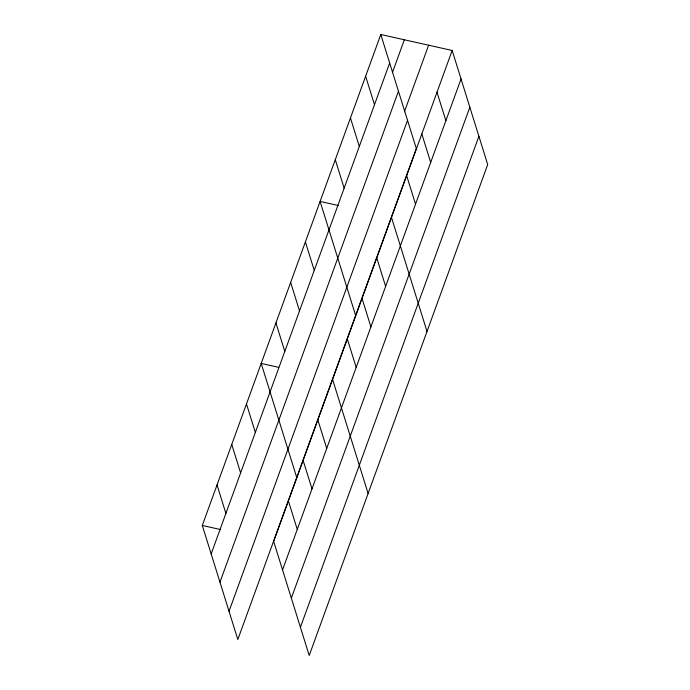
<?xml version="1.0" encoding="UTF-8"?>
<svg xmlns="http://www.w3.org/2000/svg" width="690" height="690" viewBox="0 0 690 690"><rect width="100%" height="100%" fill="white"/><g stroke="black" fill="none" stroke-linecap="round" stroke-linejoin="round"><path stroke-width="1.03" d="M380.794 34.5L416.32 148.557L237.826 639.518L202.299 525.461L380.794 34.5L452.174 50.482L487.701 164.539L309.206 655.5L273.68 541.443L452.174 50.482M211.166 553.932L389.66 62.98M392.429 72.562L404.349 39.779M219.963 582.179L398.458 91.218M404.418 111.78L428.619 45.212M229.028 611.271L407.523 120.319M282.546 569.914L461.041 78.962M291.344 598.161L469.838 107.2M300.409 627.262L478.903 136.301M338.54 205.551L320.108 201.428L355.635 315.485M278.613 367.339L261.2 363.44L296.726 477.497M202.299 525.461L220.731 529.584M437.003 92.21L445.869 120.69M421.832 133.946L430.698 162.417M406.66 175.674L415.527 204.154M365.622 76.228L374.489 104.708M391.489 217.41L427.015 331.467M350.451 117.964L359.318 146.435M376.757 257.913L385.632 286.385M335.28 159.692L344.146 188.172M362.034 298.416L370.901 326.896M347.312 338.919L356.178 367.399M305.377 241.931L314.252 270.402M332.58 379.422L368.106 493.479M290.654 282.434L299.52 310.905M317.857 419.925L326.724 448.405M275.931 322.937L284.798 351.417M303.134 460.437L312.001 488.908M288.403 500.94L297.278 529.411M246.477 403.943L255.343 432.423M231.754 444.446L240.62 472.926M217.022 484.958L225.897 513.429"/></g></svg>
